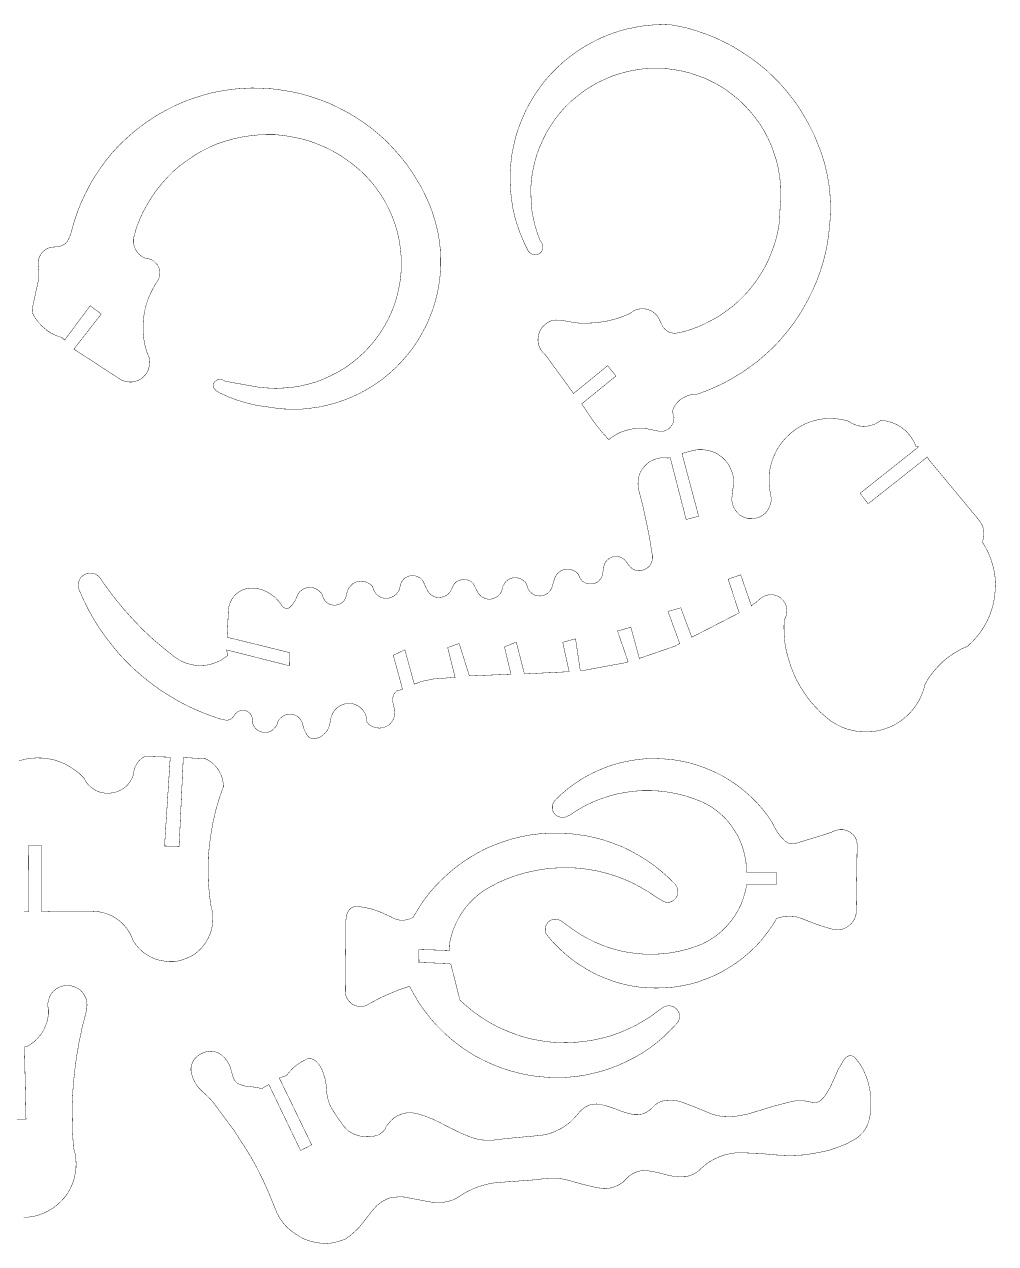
# Model space of a CAD drawing. Header units: millimetres. Extents: x 708 to 1207, y 129 to 426.
# Drawn here: x 974.8 to 1207.4, y 129.2 to 421.2 of the extents above; entities that cross this region are included whole.
import ezdxf

# ---------------------------------------------------------------- set-up
doc = ezdxf.new("R2010")
doc.units = ezdxf.units.MM

# ---------------------------------------------------------------- blocks, each defined once
blk = doc.blocks.new('WMF0')
at = {"color": 29, "lineweight": 0, "const_width": 0.149}
for points in [[(616.23, -94.51), (616.73, -95.1), (617.37, -95.6), (618.12, -95.85), (618.91, -96.05), (619.7, -95.85), (620.45, -95.6), (621.04, -95.05), (621.49, -94.41), (621.79, -93.66), (621.84, -92.82), (621.69, -92.07), (621.34, -91.33), (620.85, -90.73), (619.75, -87.91), (618.86, -84.98), (618.17, -82), (617.62, -79.02), (617.37, -75.94), (617.27, -72.92), (617.27, -69.89), (617.52, -66.86), (618.02, -63.83), (618.66, -60.85), (619.51, -57.93), (620.55, -55.05), (621.79, -52.32), (623.13, -49.54), (624.72, -47.01), (626.46, -44.42), (628.34, -41.99), (630.33, -39.76), (632.51, -37.62), (634.84, -35.69), (637.28, -33.8), (639.81, -32.11), (642.49, -30.58), (645.22, -29.29), (647.95, -28.09), (650.88, -27.1), (653.8, -26.31), (656.78, -25.71), (659.81, -25.26), (662.84, -25.07), (665.87, -25.07), (668.89, -25.17), (671.97, -25.56), (674.95, -26.11), (677.93, -26.85), (680.81, -27.85), (683.64, -28.89), (686.37, -30.23), (689.1, -31.67), (691.63, -33.31), (694.06, -35.14), (696.44, -37.08), (698.63, -39.16), (700.66, -41.4), (702.6, -43.78), (704.38, -46.21), (706.02, -48.84), (707.41, -51.52), (708.7, -54.3), (709.74, -57.18), (710.69, -60.11), (711.38, -62.99), (711.88, -66.07), (712.28, -69.09), (712.37, -72.12), (712.37, -75.15), (712.08, -78.18), (711.98, -80.76), (711.83, -83.54), (711.33, -86.61), (710.64, -89.69), (709.69, -92.72), (708.6, -95.65), (707.36, -98.58), (705.92, -101.36), (704.28, -104.04), (702.5, -106.62), (700.56, -109.15), (698.43, -111.48), (696.24, -113.67), (693.81, -115.75), (691.28, -117.64), (688.7, -119.42), (685.92, -120.96), (683.14, -122.4), (680.26, -123.64), (677.28, -124.69), (674.25, -125.53), (673.11, -125.73), (671.92, -125.88), (670.78, -125.68), (669.64, -125.38), (668.5, -124.49), (667.5, -123.44), (666.86, -122.1), (666.36, -121.06), (665.82, -119.92), (665.12, -118.93), (664.18, -118.08), (663.09, -117.34), (661.94, -116.89), (660.75, -116.59), (659.51, -116.55), (658.22, -116.64), (657.03, -116.99), (655.94, -117.59), (654.95, -118.33), (652.27, -119.47), (649.59, -120.37), (646.81, -121.11), (643.98, -121.56), (641.1, -121.91), (638.27, -122.01), (635.44, -121.96), (632.51, -121.56), (629.68, -121.06), (628.24, -120.86), (626.75, -120.81), (625.51, -120.96), (624.37, -121.36), (623.28, -122.01), (622.29, -122.85), (621.44, -123.74), (620.7, -124.88), (620.3, -126.08), (620, -127.32), (619.95, -128.61), (620.1, -129.85), (620.5, -131.09), (621.09, -132.23), (621.89, -133.27), (622.83, -134.12), (633.5, -148.76), (646.46, -138.19), (649.64, -142.11), (636.58, -152.73), (637.62, -154.17), (639.66, -157.35), (641.94, -160.52), (644.32, -163.5), (646.86, -166.33), (648.39, -165.19), (650.03, -164.2), (651.77, -163.35), (653.61, -162.76), (655.54, -162.31), (657.48, -162.06), (659.36, -162.06), (661.3, -162.16), (663.19, -162.56), (666.11, -163.15), (667.6, -163.15), (668.65, -162.81), (669.54, -162.36), (670.28, -161.61), (670.93, -160.82), (671.43, -159.83), (671.67, -158.83), (671.72, -157.74), (671.47, -156.7), (671.08, -155.81), (671.47, -154.47), (672.17, -153.23), (673.01, -152.18), (673.96, -151.24), (675.1, -150.45), (676.44, -149.8), (677.68, -149.35), (679.07, -149.06), (680.46, -149.06), (684.03, -147.77), (687.51, -146.28), (690.98, -144.64), (694.26, -142.8), (697.53, -140.82), (700.66, -138.63), (703.69, -136.4), (706.57, -133.87), (709.35, -131.34), (711.98, -128.56), (714.46, -125.63), (716.79, -122.65), (718.98, -119.52), (720.96, -116.3), (722.8, -112.92), (724.49, -109.5), (726.02, -106.02), (727.32, -102.45), (728.46, -98.83), (729.4, -95.1), (730.14, -91.43), (730.64, -87.66), (731.04, -83.84), (731.24, -80.01), (731.24, -76.24), (731.04, -72.42), (730.59, -68.65), (729.9, -64.92), (729, -61.15), (727.86, -57.48), (726.47, -53.85), (725.03, -50.33), (723.29, -46.86), (721.46, -43.53), (719.47, -40.25), (717.24, -37.08), (714.86, -34.1), (712.37, -31.17), (709.69, -28.44), (706.91, -25.76), (703.94, -23.33), (700.81, -21), (697.63, -18.91), (694.41, -16.88), (690.98, -15.09), (687.51, -13.45), (683.93, -12.01), (680.31, -10.77), (676.64, -9.68), (672.86, -8.88), (670.63, -8.49), (667.65, -8.39), (664.18, -8.49), (660.75, -8.79), (657.38, -9.33), (653.95, -10.03), (650.63, -10.92), (647.4, -12.06), (644.27, -13.3), (641.1, -14.84), (638.17, -16.48), (635.24, -18.32), (632.46, -20.3), (629.73, -22.49), (627.2, -24.82), (624.82, -27.25), (622.53, -29.83), (620.45, -32.61), (618.51, -35.44), (616.78, -38.32), (615.19, -41.4), (613.8, -44.57), (612.56, -47.75), (611.51, -51.03), (610.72, -54.4), (610.03, -57.78), (609.63, -61.2), (609.38, -64.63), (609.38, -68.1), (609.53, -71.53), (609.88, -74.9), (610.42, -78.33), (611.17, -81.7), (612.16, -84.98), (613.35, -88.25), (614.69, -91.38), (616.23, -94.51), (616.23, -94.51)], [(461.96, -143.89), (460.87, -143.3), (451.89, -137.44), (443.35, -131.88), (453.77, -118.53), (449.55, -115.4), (439.82, -128.46), (438.88, -127.51), (436.85, -126.82), (434.81, -125.88), (433.02, -124.69), (431.34, -123.25), (429.85, -121.71), (428.56, -119.92), (427.61, -118.13), (427.51, -116.99), (427.66, -115.8), (430.05, -104.73), (430.05, -102.35), (429.8, -100.31), (429.75, -99.12), (429.85, -97.93), (430.24, -96.79), (430.84, -95.7), (431.58, -94.8), (432.53, -94.01), (433.57, -93.46), (434.71, -93.12), (435.9, -93.02), (437.09, -92.97), (438.09, -92.77), (439.03, -92.42), (439.92, -91.88), (440.67, -91.18), (441.41, -89.84), (442.01, -88.5), (442.45, -87.06), (443.45, -83.44), (444.64, -79.86), (446.03, -76.34), (447.62, -72.92), (449.35, -69.54), (451.24, -66.31), (453.32, -63.19), (455.51, -60.16), (457.89, -57.23), (460.42, -54.45), (463.15, -51.87), (465.98, -49.34), (468.91, -47.01), (472.04, -44.82), (475.16, -42.79), (478.44, -40.95), (481.82, -39.26), (485.29, -37.72), (488.81, -36.43), (492.44, -35.29), (496.06, -34.3), (499.73, -33.6), (503.51, -33.01), (507.18, -32.71), (511, -32.51), (514.77, -32.61), (518.5, -32.81), (522.32, -33.31), (525.99, -33.9), (529.67, -34.7), (533.29, -35.74), (536.86, -36.93), (540.39, -38.27), (543.81, -39.91), (547.14, -41.64), (550.41, -43.53), (553.54, -45.62), (556.57, -47.85), (559.45, -50.23), (562.28, -52.76), (564.86, -55.49), (567.39, -58.32), (569.72, -61.2), (571.91, -64.33), (573.89, -67.5), (575.78, -70.73), (577.46, -74.16), (579, -77.63), (580.1, -80.76), (581.04, -83.98), (581.83, -87.16), (582.38, -90.44), (582.78, -93.76), (582.92, -97.04), (582.92, -100.36), (582.73, -103.74), (582.33, -107.02), (581.73, -110.29), (580.94, -113.52), (579.95, -116.69), (578.8, -119.72), (577.46, -122.85), (575.88, -125.73), (574.24, -128.66), (572.35, -131.39), (570.32, -134.02), (568.13, -136.5), (565.8, -138.98), (563.37, -141.16), (560.79, -143.3), (558.11, -145.19), (555.28, -146.97), (552.35, -148.61), (549.37, -150), (546.29, -151.24), (543.17, -152.33), (539.89, -153.18), (536.66, -153.92), (533.34, -154.37), (530.06, -154.72), (526.74, -154.72), (523.36, -154.67), (520.09, -154.32), (516.76, -153.82), (513.04, -153.33), (509.31, -152.43), (505.64, -151.34), (502.07, -150), (498.59, -148.41), (497.45, -147.72), (496.61, -146.67), (496.36, -145.93), (496.36, -145.19), (496.76, -144.49), (497.55, -143.8), (498.54, -143.3), (499.39, -143.3), (500.03, -143.6), (501.07, -144.14), (510.9, -145.88), (513.98, -146.43), (517.06, -146.67), (520.13, -146.82), (523.26, -146.67), (526.34, -146.43), (529.47, -145.93), (532.49, -145.23), (535.42, -144.39), (538.3, -143.3), (541.13, -142.01), (543.91, -140.57), (546.54, -138.98), (549.07, -137.19), (551.55, -135.16), (553.79, -133.12), (555.92, -130.84), (557.91, -128.46), (559.74, -125.98), (561.43, -123.3), (562.92, -120.62), (564.21, -117.84), (565.35, -114.96), (566.25, -111.93), (566.94, -108.95), (567.54, -105.87), (567.84, -102.8), (567.93, -99.72), (567.88, -96.64), (567.59, -93.56), (567.14, -90.44), (566.49, -87.41), (565.6, -84.43), (564.51, -81.5), (563.27, -78.67), (561.88, -75.94), (560.29, -73.31), (558.5, -70.73), (556.57, -68.3), (554.43, -65.97), (552.25, -63.88), (549.77, -61.75), (547.14, -59.81), (544.46, -58.02), (541.63, -56.39), (538.7, -54.95), (535.72, -53.71), (532.69, -52.61), (529.57, -51.77), (526.34, -51.13), (523.21, -50.58), (519.94, -50.28), (516.71, -50.28), (513.48, -50.38), (510.21, -50.73), (507.03, -51.22), (503.9, -51.92), (500.78, -52.81), (497.65, -53.85), (494.77, -55.15), (491.84, -56.63), (489.01, -58.32), (486.38, -60.11), (483.75, -62.04), (481.27, -64.13), (478.99, -66.46), (476.85, -68.85), (474.77, -71.43), (472.93, -74.06), (471.24, -76.84), (469.7, -79.67), (468.36, -82.59), (467.17, -85.62), (466.28, -88.8), (465.98, -90.04), (465.98, -91.28), (466.28, -92.52), (466.68, -93.76), (467.37, -94.85), (468.17, -95.8), (469.21, -96.59), (470.35, -97.24), (471.49, -97.34), (472.53, -97.73), (473.53, -98.18), (474.37, -99.02), (475.16, -99.87), (475.71, -100.91), (476.01, -102), (476.06, -103.19), (475.91, -104.33), (475.56, -105.38), (474.12, -107.61), (472.88, -109.94), (471.74, -112.38), (470.9, -114.91), (470.25, -117.54), (469.85, -120.07), (469.7, -122.7), (469.7, -125.38), (469.95, -128.01), (470.45, -130.69), (471.19, -133.22), (471.74, -134.36), (472.14, -135.51), (472.19, -136.8), (472.14, -137.99), (471.84, -139.18), (471.44, -140.37), (470.75, -141.41), (469.95, -142.31), (469.06, -143.1), (467.97, -143.7), (466.78, -144.14), (465.59, -144.39), (464.39, -144.39), (463.1, -144.19), (461.96, -143.89), (461.96, -143.89)], [(754.17, -275.58), (756.1, -274.59), (757.94, -273.39), (759.63, -272.1), (761.17, -270.66), (762.66, -269.03), (763.9, -267.24), (765.04, -265.45), (765.93, -263.47), (766.73, -261.43), (767.27, -259.4), (768.66, -257.01), (770.3, -254.78), (772.14, -252.7), (774.12, -250.71), (776.26, -248.97), (778.49, -247.48), (780.87, -246.09), (783.4, -244.95), (785.19, -243.27), (786.83, -241.48), (788.32, -239.59), (789.66, -237.56), (790.85, -235.42), (791.84, -233.19), (792.64, -230.91), (793.28, -228.52), (793.73, -226.14), (793.93, -223.71), (794.03, -221.28), (793.93, -218.89), (793.58, -216.46), (793.03, -214.13), (792.29, -211.8), (791.4, -209.56), (790.3, -207.38), (789.06, -205.34), (789.41, -204.05), (789.61, -202.81), (789.61, -201.52), (789.46, -200.28), (789.06, -199.04), (788.47, -197.9), (787.72, -196.86), (768.51, -173.73), (768.17, -172.88), (745.58, -190.75), (742.55, -186.73), (764.74, -169.11), (763.8, -168.91), (763.1, -167.27), (762.21, -165.73), (761.12, -164.34), (759.98, -163.05), (758.59, -161.96), (757.15, -160.92), (755.56, -160.18), (753.92, -159.58), (752.18, -159.18), (750.45, -158.98), (749.25, -159.83), (747.96, -160.52), (746.57, -160.92), (745.18, -161.22), (743.65, -161.27), (742.21, -161.12), (740.77, -160.72), (739.43, -160.13), (738.19, -159.33), (736.1, -158.79), (733.97, -158.44), (731.83, -158.29), (729.7, -158.29), (727.56, -158.54), (725.48, -158.98), (723.39, -159.63), (721.41, -160.42), (719.52, -161.47), (717.74, -162.61), (716.05, -163.95), (714.46, -165.44), (713.02, -167.07), (711.78, -168.76), (710.69, -170.6), (709.74, -172.53), (709, -174.57), (708.4, -176.65), (708.01, -178.74), (707.91, -180.92), (707.91, -183.06), (708.11, -185.19), (708.5, -187.28), (708.7, -188.52), (708.7, -189.71), (708.4, -190.9), (708.01, -192.04), (707.41, -193.13), (706.67, -194.13), (705.77, -194.87), (704.73, -195.57), (703.59, -196.01), (702.4, -196.31), (701.21, -196.41), (699.92, -196.41), (698.77, -196.01), (697.63, -195.52), (696.59, -194.87), (695.75, -194.08), (695, -193.08), (694.41, -191.99), (693.96, -190.85), (693.76, -189.66), (693.76, -188.42), (694.01, -185.99), (694.41, -183.16), (694.41, -181.57), (694.16, -179.88), (693.66, -178.34), (693.02, -176.85), (692.22, -175.46), (691.18, -174.17), (690.04, -173.08), (688.75, -172.09), (687.36, -171.29), (685.82, -170.75), (684.23, -170.35), (682.59, -170.15), (680.96, -170.15), (679.32, -170.35), (674.75, -171.59), (681.1, -195.47), (676.34, -196.71), (670.28, -173.18), (669.44, -173.33), (668.05, -173.23), (666.56, -173.28), (665.22, -173.53), (663.88, -174.02), (662.54, -174.67), (661.4, -175.56), (660.46, -176.51), (659.56, -177.65), (658.87, -178.84), (658.37, -180.23), (658.12, -181.62), (658.02, -183.01), (658.07, -184.45), (658.37, -185.84), (659.02, -188.27), (659.76, -191.05), (661.15, -197.45), (662.44, -203.9), (663.48, -210.41), (663.48, -211.45), (663.38, -212.44), (662.99, -213.43), (662.44, -214.33), (661.7, -215.07), (660.8, -215.62), (659.86, -215.97), (658.82, -216.21), (657.78, -216.16), (656.78, -215.92), (655.84, -215.42), (655.05, -214.77), (654.4, -213.98), (652.96, -212.04), (651.62, -211.15), (650.73, -210.85), (649.73, -210.75), (648.69, -210.8), (647.85, -211.1), (646.95, -211.6), (646.21, -212.24), (645.61, -212.99), (645.17, -213.93), (644.97, -214.82), (644.52, -217.65), (644.27, -218.5), (643.78, -219.29), (643.13, -220.04), (642.39, -220.63), (641.45, -221.08), (640.45, -221.23), (639.51, -221.23), (638.57, -221.08), (637.67, -220.68), (636.83, -220.14), (636.18, -219.39), (635.69, -218.55), (635.39, -217.6), (634.65, -216.86), (633.7, -216.21), (632.71, -215.82), (631.72, -215.62), (630.57, -215.62), (629.53, -215.87), (628.54, -216.31), (627.7, -216.96), (627, -217.75), (626.46, -218.7), (626.11, -219.74), (625.16, -222.87), (624.32, -224.16), (623.58, -224.85), (622.68, -225.35), (621.64, -225.74), (620.65, -225.84), (619.65, -225.74), (618.61, -225.45), (617.72, -224.9), (616.92, -224.21), (616.33, -223.41), (615.93, -222.42), (615.68, -221.48), (615.14, -220.58), (614.34, -219.89), (613.45, -219.34), (612.51, -218.99), (611.42, -218.89), (610.37, -218.89), (609.33, -219.24), (608.44, -219.79), (607.69, -220.43), (607.1, -221.28), (606.6, -222.22), (606.35, -223.21), (606.05, -224.21), (605.46, -225.1), (604.76, -225.84), (603.87, -226.39), (602.98, -226.79), (601.98, -227.03), (600.89, -227.03), (599.95, -226.79), (598.96, -226.39), (598.16, -225.79), (597.42, -225), (596.87, -224.11), (595.33, -221.13), (594.69, -220.43), (593.75, -219.94), (592.75, -219.59), (591.71, -219.49), (590.62, -219.69), (589.63, -220.04), (588.73, -220.58), (588.04, -221.33), (587.49, -222.27), (587.09, -223.21), (586.6, -224.16), (585.95, -224.9), (585.21, -225.55), (584.26, -225.99), (583.37, -226.29), (582.38, -226.39), (581.34, -226.34), (580.39, -225.99), (579.5, -225.55), (578.71, -224.9), (578.11, -224.11), (577.61, -223.21), (576.32, -220.38), (575.93, -219.74), (575.18, -218.99), (574.29, -218.55), (573.25, -218.15), (572.2, -218.1), (571.16, -218.15), (570.22, -218.55), (569.27, -218.99), (568.53, -219.79), (567.98, -220.63), (567.59, -221.62), (567.39, -222.62), (567.09, -223.61), (566.54, -224.55), (565.9, -225.3), (565.01, -225.94), (564.16, -226.39), (563.12, -226.64), (562.08, -226.69), (560.99, -226.59), (560.04, -226.29), (559.15, -225.74), (558.35, -225), (557.76, -224.21), (557.31, -223.21), (557.06, -222.22), (556.32, -221.53), (555.38, -220.93), (554.43, -220.48), (553.44, -220.28), (552.35, -220.18), (551.31, -220.33), (550.36, -220.68), (549.42, -221.18), (548.68, -221.92), (548.03, -222.77), (547.53, -223.66), (547.14, -224.95), (546.89, -226.14), (546.39, -227.28), (545.75, -228.08), (544.95, -228.67), (544.01, -229.07), (543.02, -229.32), (542.07, -229.32), (541.03, -229.12), (540.19, -228.72), (539.34, -228.13), (538.7, -227.33), (538.2, -226.49), (537.95, -225.5), (537.41, -224.65), (536.71, -223.91), (535.87, -223.31), (534.98, -222.87), (533.98, -222.57), (533.04, -222.57), (532, -222.72), (531.01, -223.01), (530.16, -223.51), (529.32, -224.21), (528.72, -224.95), (528.32, -225.89), (527.43, -227.78), (526.24, -229.47), (525.64, -230.06), (524.9, -230.51), (524.16, -230.61), (523.36, -230.31), (522.72, -229.86), (522.27, -229.07), (521.18, -227.68), (519.94, -226.39), (518.45, -225.25), (516.91, -224.26), (515.27, -223.56), (513.48, -223.06), (511.7, -222.87), (510.31, -222.87), (508.87, -223.06), (507.53, -223.51), (506.29, -224.21), (505.14, -225), (504.2, -226.04), (503.36, -227.18), (502.76, -228.47), (502.32, -229.86), (502.17, -231.2), (501.67, -241.53), (501.72, -241.53), (525.55, -247.39), (525.45, -252.4), (501.47, -246.34), (501.92, -248.43), (500.48, -249.47), (498.94, -250.46), (497.25, -251.21), (495.57, -251.75), (493.78, -252.15), (491.94, -252.25), (490.11, -252.25), (488.32, -252), (486.58, -251.55), (484.89, -250.91), (483.26, -250.07), (481.77, -249.07), (477.65, -245.8), (473.63, -242.42), (469.8, -238.85), (466.13, -235.03), (462.61, -231.15), (459.23, -227.08), (456.05, -222.87), (453.03, -218.6), (452.33, -217.95), (451.44, -217.46), (450.45, -217.16), (449.5, -217.11), (448.51, -217.21), (447.62, -217.55), (446.77, -218.1), (446.03, -218.75), (445.48, -219.59), (445.18, -220.53), (444.99, -221.53), (445.04, -222.47), (445.33, -223.46), (447.02, -227.23), (448.81, -230.91), (450.84, -234.53), (453.03, -238.05), (455.41, -241.43), (457.94, -244.66), (460.57, -247.88), (463.4, -250.86), (466.33, -253.69), (469.46, -256.47), (472.68, -259), (476.01, -261.43), (479.48, -263.67), (483.06, -265.8), (486.73, -267.74), (490.45, -269.42), (494.27, -270.96), (498.2, -272.35), (499.73, -272.8), (501.37, -273.1), (502.27, -273), (503.16, -272.6), (503.85, -272), (504.4, -271.26), (504.85, -270.57), (505.59, -269.97), (506.34, -269.57), (507.18, -269.37), (508.07, -269.37), (508.92, -269.52), (509.71, -269.97), (510.41, -270.57), (510.9, -271.31), (511.2, -272.05), (511.3, -273), (511.25, -273.84), (511.6, -274.83), (512.09, -275.73), (512.79, -276.52), (513.63, -277.12), (514.63, -277.51), (515.67, -277.76), (516.66, -277.76), (517.7, -277.51), (518.7, -277.07), (519.44, -276.37), (520.13, -275.63), (520.68, -274.73), (520.93, -273.74), (521.48, -272.8), (522.27, -272.05), (523.06, -271.41), (524.06, -271.01), (525.05, -270.81), (526.09, -270.81), (527.13, -271.01), (528.08, -271.46), (528.92, -272.05), (529.62, -272.9), (530.16, -273.79), (530.46, -274.78), (531.01, -276.77), (532, -278.66), (532.64, -279.4), (533.44, -279.95), (534.53, -280.19), (535.67, -280), (536.86, -279.6), (537.9, -278.95), (538.85, -278.06), (539.69, -277.12), (540.29, -275.98), (540.68, -274.78), (540.93, -273.54), (541.13, -272.3), (541.53, -271.11), (542.07, -270.02), (542.82, -269.03), (543.66, -268.23), (544.7, -267.54), (545.85, -267.04), (546.99, -266.74), (548.18, -266.74), (549.42, -266.79), (550.56, -267.19), (551.65, -267.74), (552.6, -268.48), (553.44, -269.37), (554.09, -270.37), (554.53, -271.46), (554.78, -272.65), (554.88, -273.84), (555.62, -274.69), (556.57, -275.33), (557.56, -275.73), (558.7, -276.03), (559.74, -276.08), (560.84, -275.98), (561.88, -275.63), (562.92, -275.08), (563.76, -274.39), (564.46, -273.54), (564.96, -272.6), (565.35, -271.51), (565.5, -270.42), (565.4, -269.03), (565.01, -267.64), (564.76, -266.35), (564.71, -264.91), (564.81, -264.06), (565.11, -263.17), (565.65, -262.52), (566.2, -261.93), (568.43, -261.38), (564.91, -248.38), (569.32, -246.29), (572.9, -259.4), (575.53, -258.36), (580.14, -257.41), (588.43, -256.77), (585.6, -245.45), (589.97, -243.91), (593.84, -256.22), (594.69, -256.22), (609.68, -255.58), (607.2, -245.2), (611.71, -243.36), (614.79, -255.48), (631.82, -254.63), (629.38, -243.46), (634.25, -242.12), (636.03, -254.09), (637.92, -254.04), (653.21, -251.21), (654.25, -250.86), (650.23, -239.15), (655.29, -237.71), (658.52, -249.57), (671.87, -245), (673.91, -243.91), (669.44, -231.7), (674.3, -230.31), (678.47, -241.53), (696.54, -232.25), (692.32, -219.44), (697.09, -217.75), (701.21, -229.67), (701.6, -229.02), (702.35, -228.72), (702.84, -228.37), (704.33, -227.03), (705.38, -226.29), (706.37, -225.74), (707.41, -225.45), (708.5, -225.35), (709.64, -225.4), (710.74, -225.69), (711.73, -226.14), (712.62, -226.89), (713.37, -227.68), (713.96, -228.57), (714.41, -229.62), (714.61, -230.71), (714.61, -231.85), (714.51, -232.94), (714.16, -234.03), (713.62, -234.93), (713.57, -237.95), (713.67, -240.98), (713.96, -243.96), (714.51, -246.94), (715.3, -249.82), (716.2, -252.65), (717.29, -255.43), (718.58, -258.21), (720.07, -260.79), (721.71, -263.32), (723.49, -265.75), (725.48, -267.98), (727.56, -270.17), (729.85, -272.15), (731.53, -273.49), (733.37, -274.59), (735.31, -275.58), (737.29, -276.37), (739.43, -276.92), (741.56, -277.37), (743.65, -277.51), (745.83, -277.51), (747.96, -277.37), (750.1, -276.92), (752.13, -276.32), (754.17, -275.58), (754.17, -275.58)], [(498, -291.51), (498.79, -292.75), (499.44, -294.04), (499.88, -295.43), (500.18, -296.97), (500.23, -298.41), (498.69, -302.78), (497.4, -307.15), (496.36, -311.56), (495.57, -316.08), (494.92, -320.55), (494.52, -325.16), (494.42, -329.73), (494.52, -334.3), (494.87, -338.86), (495.42, -343.33), (495.86, -345.12), (496.21, -346.96), (496.21, -348.74), (496.11, -350.63), (495.81, -352.46), (495.27, -354.2), (494.52, -355.89), (493.68, -357.48), (492.59, -358.97), (491.35, -360.36), (490.01, -361.55), (488.47, -362.64), (486.78, -363.43), (485.09, -364.13), (483.4, -364.63), (481.52, -364.97), (479.68, -364.97), (477.85, -364.77), (476.06, -364.48), (474.27, -363.93), (472.63, -363.24), (471.04, -362.29), (469.51, -361.2), (468.17, -359.96), (466.97, -358.57), (465.93, -357.03), (465.29, -355.39), (464.44, -353.76), (463.4, -352.22), (462.21, -350.83), (460.87, -349.59), (459.38, -348.49), (457.84, -347.55), (456.15, -346.86), (454.37, -346.26), (452.63, -345.96), (450.79, -345.81), (436.9, -345.71), (432.78, -345.86), (430.99, -345.86), (431.04, -320.8), (426.12, -320.8), (426.22, -346.01), (424.39, -345.96)], [(422.5, -288.58), (424.64, -287.94), (426.87, -287.59), (429.15, -287.44), (431.34, -287.49), (433.57, -287.74), (435.8, -288.19), (437.89, -288.88), (440.02, -289.77), (441.96, -290.87), (443.84, -292.11), (445.58, -293.5), (447.17, -295.09), (447.87, -296.33), (448.66, -297.47), (449.7, -298.46), (450.84, -299.3), (452.08, -300), (453.37, -300.5), (454.81, -300.79), (456.15, -300.89), (457.54, -300.79), (458.98, -300.55), (460.32, -300.1), (461.56, -299.45), (462.76, -298.66), (463.8, -297.72), (464.64, -296.57), (465.39, -295.38), (465.93, -294.09), (466.13, -292.65), (466.53, -291.21), (467.17, -289.92), (468.02, -288.68), (469.06, -287.69), (470.3, -286.85), (477.8, -287.09), (480.03, -287.14), (477.85, -320.95), (483.4, -321.09), (484.99, -287.29), (493.38, -287.74), (494.77, -288.48), (495.96, -289.33), (497.05, -290.37), (498, -291.51), (498, -291.51)], [(628.94, -301.19), (631.42, -299.06), (634.1, -297.12), (636.83, -295.33), (639.71, -293.7), (642.64, -292.31), (645.66, -291.07), (648.74, -289.97), (651.92, -289.13), (655.14, -288.48), (658.37, -287.99), (661.65, -287.69), (664.87, -287.69), (668.15, -287.84), (671.43, -288.14), (674.65, -288.68), (677.83, -289.38), (680.96, -290.32), (684.03, -291.46), (687.06, -292.75), (689.99, -294.19), (692.82, -295.88), (695.55, -297.72), (698.13, -299.7), (700.56, -301.84), (702.94, -304.17), (705.13, -306.6), (707.16, -309.13), (709, -311.86), (709.99, -313.9), (711.13, -315.83), (712.52, -317.57), (714.16, -319.26), (715.55, -320), (716.94, -320.15), (718.38, -319.85), (728.31, -316.83), (732.13, -315.54), (732.73, -315.24), (733.82, -314.89), (734.86, -314.74), (736, -314.74), (737.09, -314.94), (738.19, -315.39), (739.08, -315.98), (739.97, -316.73), (740.62, -317.62), (741.11, -318.66), (741.36, -319.75), (741.41, -320.9), (741.06, -345.71), (740.97, -347.05), (740.57, -348.3), (740.02, -349.44), (739.23, -350.43), (738.24, -351.32), (737.14, -352.07), (735.95, -352.56), (734.66, -352.86), (733.42, -352.86), (732.13, -352.66), (728.41, -351.57), (724.68, -350.28), (722.65, -349.49), (720.42, -348.59), (718.88, -348.05), (717.24, -347.75), (715.6, -347.65), (713.91, -347.75), (712.33, -348.05), (710.74, -348.54), (709.05, -351.37), (707.16, -354), (705.13, -356.63), (702.89, -359.07), (700.56, -361.3), (698.08, -363.43), (695.45, -365.42), (692.67, -367.21), (689.84, -368.89), (686.91, -370.33), (683.88, -371.57), (680.76, -372.72), (677.63, -373.56), (674.4, -374.21), (671.18, -374.7), (667.9, -374.95), (664.63, -375), (661.3, -374.9), (658.07, -374.6), (654.8, -374.06), (651.62, -373.31), (648.49, -372.37), (645.42, -371.23), (642.24, -369.89), (639.16, -368.25), (636.23, -366.46), (633.45, -364.58), (630.72, -362.39), (628.19, -360.11), (625.76, -357.63), (623.53, -355.05), (623.03, -354.3), (622.78, -353.36), (622.73, -352.46), (622.88, -351.47), (623.33, -350.68), (623.87, -349.88), (624.62, -349.29), (625.46, -348.94), (626.41, -348.84), (627.35, -348.94), (628.34, -349.19), (630.67, -350.83), (633.3, -352.76), (636.03, -354.6), (638.91, -356.19), (641.84, -357.63), (644.82, -358.87), (647.95, -359.96), (651.07, -360.8), (654.25, -361.45), (657.48, -361.85), (660.75, -362.14), (664.03, -362.14), (667.26, -361.99), (670.53, -361.6), (673.71, -361), (676.89, -360.21), (680.01, -359.22), (682.25, -358.37), (684.48, -357.23), (686.61, -355.89), (688.55, -354.5), (690.39, -352.86), (692.07, -351.12), (693.61, -349.29), (695.05, -347.25), (696.24, -345.22), (697.34, -342.98), (698.13, -340.7), (698.82, -338.32), (699.22, -336.63), (699.22, -335.74), (710.64, -335.74), (710.64, -330.87), (699.27, -330.92), (699.17, -330.28), (699.12, -327.2), (698.68, -324.72), (698.08, -322.29), (697.24, -319.9), (696.24, -317.57), (695, -315.39), (693.56, -313.25), (692.02, -311.32), (690.24, -309.48), (688.3, -307.79), (686.27, -306.3), (684.08, -305.01), (681.85, -303.97), (678.82, -302.78), (675.69, -301.79), (672.62, -301.04), (669.44, -300.45), (666.16, -300.05), (662.94, -299.9), (659.76, -299.9), (656.48, -300.1), (653.31, -300.55), (650.13, -301.14), (647, -301.99), (643.93, -302.98), (640.95, -304.17), (638.02, -305.56), (635.24, -307.15), (633.8, -308.04), (632.31, -309.08), (630.67, -309.83), (629.83, -310.08), (628.89, -310.08), (628.04, -309.88), (627.25, -309.53), (626.5, -308.98), (625.96, -308.29), (625.56, -307.44), (625.41, -306.65), (625.41, -305.71), (625.66, -304.91), (626.01, -304.12), (626.6, -303.42), (628.94, -301.19), (628.94, -301.19)], [(672.77, -388.5), (673.26, -387.86), (673.66, -386.96), (673.81, -386.12), (673.81, -385.17), (673.61, -384.38), (673.16, -383.59), (672.62, -382.89), (671.92, -382.35), (671.13, -381.95), (670.23, -381.8), (669.39, -381.8), (668.45, -381.9), (667.65, -382.3), (664.87, -384.28), (663.38, -385.47), (660.46, -387.31), (657.48, -389.05), (654.4, -390.54), (651.17, -391.93), (647.9, -393.12), (644.57, -394.01), (641.25, -394.75), (637.82, -395.3), (634.4, -395.65), (630.92, -395.8), (627.5, -395.75), (624.02, -395.5), (620.6, -395), (617.27, -394.36), (613.9, -393.46), (610.62, -392.32), (607.39, -391.03), (604.32, -389.64), (601.24, -387.95), (598.36, -386.12), (595.53, -384.13), (592.85, -381.95), (590.27, -379.62), (586.8, -365.92), (585.95, -365.67), (574.68, -365.27), (574.64, -360.36), (586.3, -360.7), (586.4, -357.53), (586.99, -355.15), (587.69, -352.81), (588.68, -350.53), (589.77, -348.39), (591.06, -346.26), (592.5, -344.27), (594.09, -342.44), (595.83, -340.7), (597.72, -339.11), (599.7, -337.72), (601.84, -336.48), (604.96, -334.84), (608.09, -333.45), (611.42, -332.26), (614.69, -331.27), (618.17, -330.48), (621.59, -329.83), (624.97, -329.43), (628.49, -329.24), (632.01, -329.24), (635.49, -329.38), (638.96, -329.83), (642.39, -330.43), (645.76, -331.27), (649.14, -332.26), (652.37, -333.45), (655.59, -334.84), (658.67, -336.48), (661.7, -338.22), (664.58, -340.16), (667.85, -342.14), (668.94, -342.44), (669.94, -342.39), (670.88, -342.04), (671.67, -341.54), (672.37, -340.85), (672.86, -340.06), (673.16, -339.06), (673.16, -338.17), (673.06, -337.13), (672.67, -336.28), (672.12, -335.44), (669.59, -332.96), (666.96, -330.62), (664.18, -328.39), (661.25, -326.36), (658.27, -324.52), (655.14, -322.78), (651.97, -321.24), (648.64, -319.95), (645.37, -318.81), (641.94, -317.87), (638.47, -317.12), (634.89, -316.58), (631.42, -316.18), (627.84, -316.03), (624.32, -316.03), (620.85, -316.28), (617.27, -316.73), (613.8, -317.37), (610.37, -318.17), (606.95, -319.26), (603.67, -320.45), (600.35, -321.84), (597.22, -323.48), (594.14, -325.26), (591.21, -327.2), (588.33, -329.33), (585.65, -331.62), (583.02, -334.05), (580.59, -336.58), (578.26, -339.31), (576.17, -342.09), (574.29, -345.07), (572.45, -348.1), (571.31, -348.64), (570.07, -349.04), (568.78, -349.19), (567.49, -349.19), (566.25, -348.94), (565.11, -348.54), (563.96, -347.9), (560.59, -346.36), (558.35, -345.47), (556.02, -344.77), (553.64, -344.27), (551.26, -343.93), (550.36, -343.93), (549.47, -344.23), (548.73, -344.67), (548.08, -345.32), (547.58, -346.06), (547.04, -347.5), (546.89, -348.99), (546.64, -376.19), (546.74, -377.28), (546.99, -378.33), (547.48, -379.22), (548.13, -380.11), (548.87, -380.86), (549.82, -381.4), (550.81, -381.8), (551.85, -382), (552.94, -382.05), (553.99, -381.85), (554.98, -381.45), (555.87, -380.91), (559.55, -378.97), (563.32, -377.23), (567.19, -375.64), (571.06, -374.35), (572.85, -377.58), (574.68, -380.71), (576.87, -383.74), (579.15, -386.66), (581.58, -389.39), (584.21, -392.02), (586.99, -394.51), (589.87, -396.79), (592.9, -398.87), (596.03, -400.86), (599.35, -402.55), (602.68, -404.09), (606.1, -405.43), (609.63, -406.57), (613.2, -407.51), (616.58, -408.21), (620.05, -408.7), (623.48, -408.95), (626.9, -409.1), (630.33, -409), (633.8, -408.75), (637.23, -408.26), (640.65, -407.56), (643.93, -406.72), (647.25, -405.67), (650.48, -404.43), (653.61, -402.99), (656.63, -401.46), (659.71, -399.72), (662.49, -397.83), (665.27, -395.7), (667.9, -393.46), (670.38, -391.03), (672.77, -388.5), (672.77, -388.5)], [(443.7, -374.6), (444.89, -375.15), (445.93, -375.89), (446.72, -376.79), (447.42, -377.88), (447.96, -379.02), (448.26, -380.16), (448.36, -381.4), (448.21, -382.89), (447.96, -384.38), (446.52, -389.94), (445.33, -395.6), (444.34, -401.26), (443.6, -407.01), (443.05, -412.82), (442.75, -418.53), (442.75, -424.34), (442.85, -430), (443.2, -435.8), (443.75, -437.74), (444.09, -439.72), (444.19, -441.71), (444.14, -443.7), (443.84, -445.68), (443.45, -447.62), (442.8, -449.5), (441.96, -451.34), (441.02, -453.03), (439.82, -454.71), (438.48, -456.15), (437.04, -457.49), (435.41, -458.74), (433.72, -459.78), (431.93, -460.67), (430.05, -461.37), (428.16, -461.86), (426.17, -462.16), (424.29, -462.21)], [(420.27, -424.93), (425.13, -424.93), (424.54, -397.39), (425.23, -397.39), (426.77, -396.49), (428.16, -395.5), (429.4, -394.31), (430.54, -392.97), (431.58, -391.53), (432.33, -389.99), (432.97, -388.4), (433.42, -386.71), (433.62, -384.98), (433.62, -383.19), (433.47, -381.95), (433.47, -380.71), (433.72, -379.52), (434.17, -378.28), (434.76, -377.18), (435.6, -376.19), (436.5, -375.4), (437.64, -374.75), (438.83, -374.3), (440.02, -374.06), (441.31, -374.06), (442.55, -374.21), (443.7, -374.6), (443.7, -374.6)], [(746.08, -412.97), (746.57, -415.4), (746.67, -417.93), (746.67, -420.42), (746.43, -422.95), (745.93, -425.33), (745.38, -426.97), (744.64, -428.51), (743.65, -429.9), (742.45, -431.14), (741.11, -432.23), (737.54, -434.22), (733.67, -435.75), (730.54, -436.8), (727.27, -437.49), (723.99, -438.09), (720.66, -438.53), (717.34, -438.68), (714.06, -438.68), (710.69, -438.53), (704.14, -437.94), (697.53, -437.69), (695.35, -437.69), (693.27, -437.99), (691.13, -438.48), (689.15, -439.13), (687.21, -440.02), (685.27, -441.06), (683.59, -442.31), (682, -443.7), (680.76, -444.84), (679.32, -445.73), (677.83, -446.38), (676.24, -446.77), (673.76, -446.87), (671.28, -446.62), (668.84, -446.08), (665.27, -445.14), (661.6, -444.49), (660.06, -444.49), (658.62, -444.64), (657.18, -445.09), (655.84, -445.73), (654.65, -446.57), (653.61, -447.62), (652.37, -448.81), (651.02, -449.75), (649.34, -450.55), (647.6, -451.09), (645.76, -451.24), (643.98, -451.19), (642.14, -450.94), (637.18, -449.75), (632.26, -448.36), (629.88, -447.77), (627.35, -447.37), (624.82, -447.32), (622.38, -447.52), (619.16, -447.96), (606.1, -448.91), (603.28, -449.16), (600.55, -449.65), (597.82, -450.45), (595.18, -451.44), (592.65, -452.68), (590.22, -454.17), (588.78, -455.06), (587.19, -455.81), (585.46, -456.25), (583.62, -456.6), (581.78, -456.65), (579.95, -456.55), (578.11, -456.25), (568.98, -454.52), (566.99, -454.47), (565.01, -454.62), (563.12, -455.01), (560.64, -456.25), (558.5, -457.94), (556.72, -459.93), (553.34, -464.29), (551.9, -466.08), (550.26, -467.67), (548.58, -469.16), (546.74, -470.5), (544.8, -471.19), (542.92, -471.74), (540.98, -472.09), (539, -472.19), (536.91, -472.04), (534.98, -471.74), (533.04, -471.24), (531.1, -470.55), (529.42, -469.7), (527.73, -468.61), (525.94, -467.32), (524.25, -465.83), (522.86, -464.24), (521.57, -462.41), (520.58, -460.47), (519.74, -458.44), (517.65, -453.28), (515.37, -448.21), (512.89, -443.2), (510.16, -438.33), (507.23, -433.72), (504.2, -429.05), (496.31, -418.43), (494.22, -416.15), (491.99, -414.16), (490.75, -412.92), (489.71, -411.43), (488.91, -409.89), (488.32, -408.26), (487.92, -406.52), (487.92, -405.38), (488.17, -404.28), (488.52, -403.24), (489.06, -402.25), (489.81, -401.46), (490.7, -400.66), (491.59, -400.12), (492.64, -399.62), (493.78, -399.22), (494.92, -399.07), (496.11, -399.12), (497.25, -399.32), (498.34, -399.72), (499.64, -400.56), (500.78, -401.65), (501.72, -402.85), (502.56, -404.24), (503.01, -405.67), (503.8, -408.45), (504.1, -409.45), (504.6, -410.29), (505.34, -411.08), (506.24, -411.63), (508.32, -412.28), (510.56, -412.52), (512.79, -412.82), (514.97, -413.27), (515.97, -412.62), (517.55, -411.73), (529.62, -436.85), (533.83, -434.66), (521.52, -409.25), (524.25, -408.31), (525.45, -406.87), (526.74, -405.48), (528.23, -404.24), (529.71, -403.24), (531.4, -402.35), (532.2, -401.95), (533.09, -401.85), (533.88, -401.95), (534.73, -402.3), (535.42, -402.8), (536.61, -404.04), (537.51, -405.48), (538.15, -407.06), (538.9, -409.4), (539.34, -411.73), (539.49, -414.16), (539.74, -416.05), (540.19, -417.93), (540.88, -419.72), (541.78, -421.36), (543.86, -424.54), (546.04, -427.56), (547.09, -428.71), (547.63, -429.25), (549.07, -430.19), (550.61, -430.84), (552.25, -431.34), (553.94, -431.53), (555.43, -431.58), (557.01, -431.49), (558.45, -431.14), (559.5, -430.79), (560.34, -430.19), (561.18, -429.45), (561.83, -428.61), (562.18, -427.61), (564.01, -425.48), (565.15, -424.44), (566.49, -423.64), (567.84, -423.05), (569.27, -422.6), (570.81, -422.45), (572.25, -422.5), (573.79, -422.75), (576.82, -423.69), (579.8, -424.83), (582.68, -426.22), (586.5, -428.21), (590.47, -430.14), (594.44, -431.78), (596.38, -432.38), (598.26, -432.78), (600.2, -432.92), (602.08, -432.92), (604.12, -432.78), (607.3, -432.33), (620.35, -431.14), (622.53, -430.84), (624.67, -430.29), (626.7, -429.45), (628.69, -428.51), (630.53, -427.32), (632.26, -425.98), (633.8, -424.44), (636.43, -421.46), (637.42, -420.66), (638.52, -420.02), (639.71, -419.47), (640.9, -419.23), (642.19, -419.13), (643.43, -419.23), (646.41, -419.97), (649.34, -420.96), (651.72, -421.91), (654.15, -422.65), (656.63, -423.2), (657.82, -423.2), (659.17, -423.05), (660.31, -422.7), (661.4, -422.15), (662.44, -421.51), (663.33, -420.66), (664.48, -419.52), (665.77, -418.63), (667.21, -418.03), (668.99, -417.74), (670.83, -417.69), (672.62, -417.84), (674.4, -418.33), (679.12, -420.07), (683.78, -422), (686.07, -422.95), (688.4, -423.59), (690.83, -423.94), (693.31, -424.04), (696.54, -423.59), (699.82, -422.95), (702.99, -422), (709.4, -420.02), (715.9, -418.33), (717.93, -417.93), (719.97, -417.88), (722.1, -418.03), (724.14, -418.48), (725.03, -418.58), (725.88, -418.53), (726.72, -418.28), (727.46, -417.84), (728.51, -416.84), (729.35, -415.8), (731.09, -412.92), (732.53, -409.79), (734.21, -406.02), (736.25, -402.5), (736.94, -401.65), (737.79, -400.96), (738.63, -400.71), (739.48, -400.81), (740.47, -401.36), (742.35, -403.74), (743.65, -405.92), (744.69, -408.21), (745.53, -410.59), (746.08, -412.97), (746.08, -412.97)]]:
    blk.add_lwpolyline(points, dxfattribs=at)

msp = doc.modelspace()

# ---------------------------------------------------------------- block references
at = {"xscale": 0.6292770495999706, "yscale": 0.6292770495999706, "zscale": 0.6292770495999706}
msp.add_blockref('WMF0', (707.64, 426.43), dxfattribs=at)

doc.saveas('drawing.dxf')
